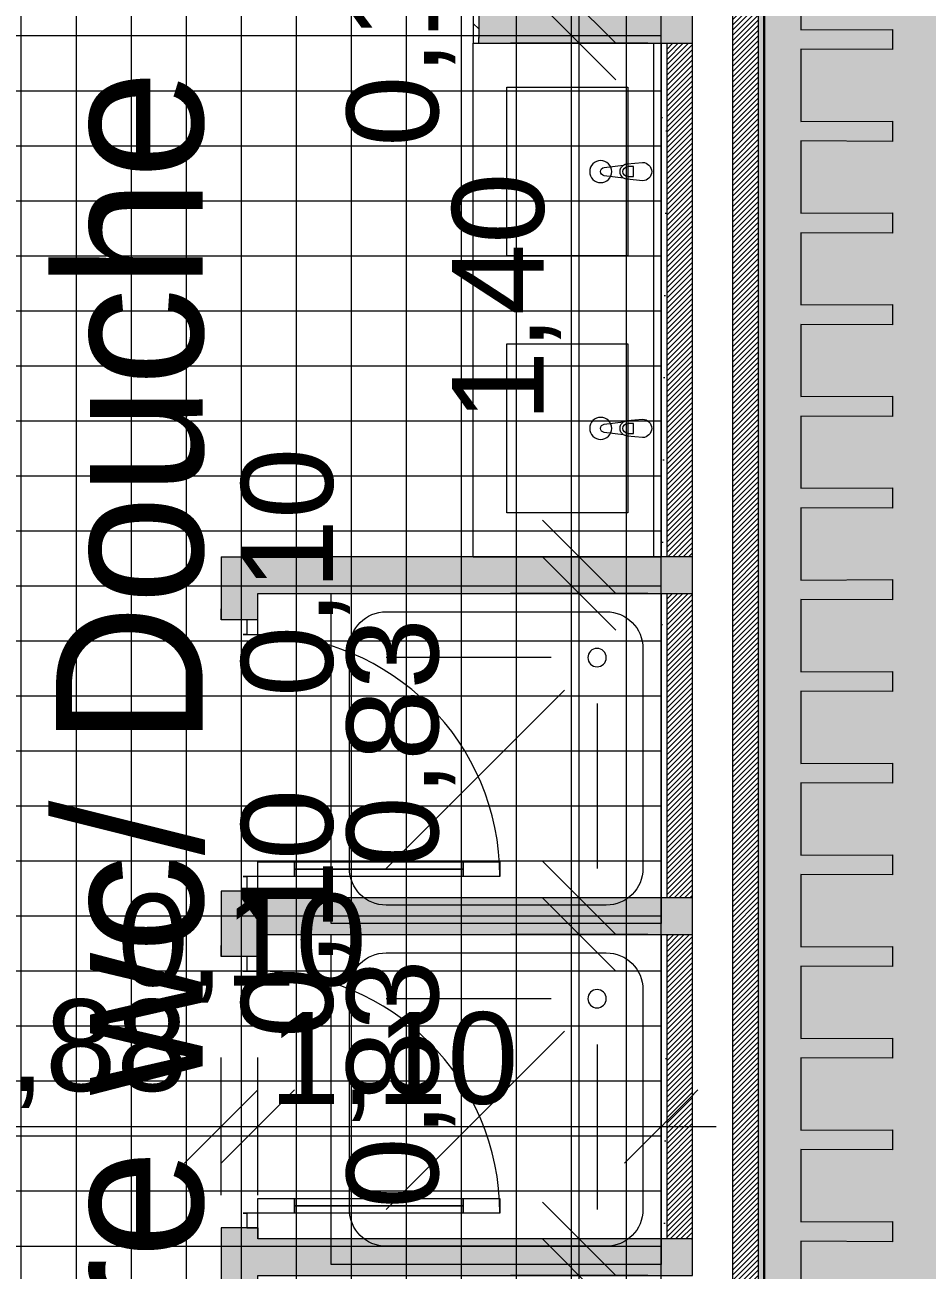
# Model space of a CAD drawing. Header units: millimetres. Extents: x -284281 to 1648660, y -821378 to -151356.
# Drawn here: x 412060 to 414519, y -258216 to -254821 of the extents above; entities that cross this region are included whole.
import ezdxf

# ---------------------------------------------------------------- set-up
doc = ezdxf.new("R2010")
doc.units = ezdxf.units.MM
doc.header["$MEASUREMENT"] = 0
doc.set_wipeout_variables(frame=1)
doc.linetypes.add('Wipeout_Contour', pattern=[1000, 0, -1000])
for name, color, linetype in [('Cotations - 1_100', 7, 'Continuous'), ('Hachure', 7, 'Continuous'), ('Intérieur - Mobilier', 7, 'Continuous'), ('Nouveau_0', 7, 'Continuous'), ('Portes ARCHICAD', 7, 'Continuous'), ('Sols_ Dalles', 7, 'Continuous'), ('Structure - Murs extérieurs', 7, 'Continuous')]:
    doc.layers.add(name, color=color, linetype=linetype)
doc.styles.add('STYLE_GENERE_1', font='AGENCYR.TTF')
doc.styles.add('STYLE_GENERE_2', font='arial.ttf')
doc.dimstyles.new('STYLE_GENERE__1', dxfattribs={"dimtxt": 250, "dimasz": 190, "dimexe": 0.18, "dimexo": 0.0625, "dimgap": 0, "dimtad": 1, "dimtih": 1, "dimtoh": 1, "dimlfac": 0.001, "dimzin": 0, "dimdsep": 46, "dimtxsty": 'STYLE_GENERE_2', "dimblk": 'ARROWHEAD_6', "dimblk1": 'ARROWHEAD_6', "dimblk2": 'ARROWHEAD_6', "dimcen": 0.09, "dimse1": 1, "dimse2": 1, "dimclrd": 7, "dimclre": 7, "dimclrt": 7, "dimazin": 0, "dimtfac": 1, "dimtdec": 4, "dimtmove": 0, "dimatfit": 3, "dimfxl": 1, "dimtolj": 1, "dimtzin": 0, "dimarcsym": 0})
doc.dimstyles.new('STYLE_GENERE__2', dxfattribs={"dimtxt": 250, "dimasz": 190, "dimexe": 0.18, "dimexo": 0.0625, "dimgap": 0, "dimtad": 1, "dimlfac": 0.001, "dimzin": 0, "dimdsep": 46, "dimtxsty": 'STYLE_GENERE_2', "dimblk": 'ARROWHEAD_6', "dimblk1": 'ARROWHEAD_6', "dimblk2": 'ARROWHEAD_6', "dimcen": 0.09, "dimse1": 1, "dimse2": 1, "dimclrd": 7, "dimclre": 7, "dimclrt": 7, "dimazin": 0, "dimtfac": 1, "dimtdec": 4, "dimtmove": 0, "dimatfit": 3, "dimfxl": 1, "dimtolj": 1, "dimtzin": 0, "dimarcsym": 0})
doc.dimstyles.new('STYLE_GENERE__6', dxfattribs={"dimtxt": 250, "dimasz": 190, "dimexe": 0.18, "dimexo": 0.0625, "dimgap": 0, "dimtad": 1, "dimtih": 1, "dimtoh": 1, "dimlfac": 0.001, "dimzin": 0, "dimdsep": 46, "dimtxsty": 'STYLE_GENERE_2', "dimblk": 'ARROWHEAD_6', "dimblk1": 'ARROWHEAD_6', "dimblk2": 'ARROWHEAD_6', "dimcen": 0.09, "dimse1": 1, "dimse2": 1, "dimclrd": 7, "dimclre": 7, "dimclrt": 7, "dimazin": 0, "dimtfac": 1, "dimtdec": 4, "dimtmove": 2, "dimatfit": 3, "dimfxl": 1, "dimtolj": 1, "dimtzin": 0, "dimarcsym": 0})
pattern_1 = [(45, (0, 175), (-55.684659, 55.684659), [0, -52.5, 0, -78.75]), (110, (175, 175), (74.000794, 26.934086), [0, -38.5, 0, -66.5])]
pattern_2 = [(45, (0, 0), (-7.07106781, 7.07106781), [])]

# ---------------------------------------------------------------- blocks, each defined once
blk = doc.blocks.new('Douche rectangulaire 25')
at = {"layer": 'Intérieur - Mobilier', "color": 7, "linetype": 'Continuous', "lineweight": 5}
for p, q in [((750, 850), (150, 850)), ((50, 750), (50, 150)), ((175, 300), (175, 750)), ((263.4, 263.4), (750, 750)), ((850, 150), (850, 750)), ((300, 175), (750, 175)), ((150, 50), (750, 50))]:
    blk.add_line(p, q, dxfattribs=at)
at = {"layer": 'Intérieur - Mobilier', "color": 7, "linetype": 'Continuous', "lineweight": 5, "flags": 128}
blk.add_lwpolyline([(900, 0), (900, 900), (0, 900), (0, 0)], close=True, dxfattribs=at)
at = {"layer": 'Intérieur - Mobilier', "color": 7, "linetype": 'Continuous', "lineweight": 5}
blk.add_circle((175, 175), 25, dxfattribs=at)
for centre, start, end in [((150, 750), 90, 180), ((750, 750), 0, 90), ((150, 150), 180, 270), ((750, 150), 270, 0)]:
    blk.add_arc(centre, 100, start, end, dxfattribs=at)
blk = doc.blocks.new('Dalle_30_2', base_point=(380203, -171995.6))
at = {"layer": 'Sols_ Dalles', "linetype": 'Continuous', "lineweight": 0, "true_color": 0x2e271c}
blk.add_hatch(color=250, dxfattribs=at).paths.add_polyline_path([(380203, -171995.6), (380203, -230015.6), (380203, -260810.6), (415474.6, -260810.6), (415474.6, -260795.6), (415474.6, -258650), (415474.6, -258010.6), (415474.6, -222495.6), (405655.1, -222495.6), (405655.1, -218295.6), (415454.1, -218295.6), (415454.1, -204495.6), (412055.1, -204495.6), (412055.1, -201780.6), (412055.1, -189810.6), (436505.1, -189810.6), (436505.1, -253395.6), (436505.1, -253415.6), (437905.1, -253415.6), (437905.1, -253395.6), (437905.1, -188410.6), (410655.1, -188410.6), (410655.1, -200380.6), (410655.1, -205895.6), (414054.1, -205895.6), (414054.1, -216895.6), (404255.1, -216895.6), (404255.1, -223895.6), (414054.1, -223895.6), (414054.1, -258650), (414054.1, -259410.6), (382689.7, -259410.6), (381560.2, -259410.6), (381560.2, -231415.6), (381560.2, -173395.6), (462925.6, -173395.6), (462925.6, -253415.6), (464325.6, -253415.6), (464325.6, -171995.6)])
at = {"layer": 'Sols_ Dalles', "color": 250, "linetype": 'Continuous', "lineweight": 5, "true_color": 0x1f1f1f, "flags": 128}
blk.add_lwpolyline([(414054.1, -223895.6), (414054.1, -258650), (414054.1, -259410.6), (382689.7, -259410.6), (381560.2, -259410.6), (381560.2, -231415.6)], dxfattribs=at)
blk = doc.blocks.new('Mur_186_2', base_point=(414074.6, -231415.6))
at = {"color": 254, "linetype": 'Wipeout_Contour', "lineweight": 0, "ltscale": 1947690.585042948}
blk.add_wipeout([(414059.6, -252989.9), (414059.6, -259395.6), (414074.6, -259395.6), (414074.6, -252989.9)], dxfattribs=at)
at = {"color": 254, "linetype": 'Wipeout_Contour', "lineweight": 0, "ltscale": 1945451.382803072}
blk.add_wipeout([(413794.6, -254870.6), (413794.6, -256270.6), (413809.6, -256270.6), (413809.6, -254870.6)], dxfattribs=at)
at = {"color": 254, "linetype": 'Wipeout_Contour', "lineweight": 0, "ltscale": 1948008.623828347}
blk.add_wipeout([(413794.6, -256370.6), (413794.6, -257200.6), (413809.6, -257200.6), (413809.6, -256370.6)], dxfattribs=at)
at = {"color": 254, "linetype": 'Wipeout_Contour', "lineweight": 0, "ltscale": 1949972.659170313}
blk.add_wipeout([(413794.6, -257300.6), (413794.6, -258130.6), (413809.6, -258130.6), (413809.6, -257300.6)], dxfattribs=at)
at = {"linetype": 'Continuous', "lineweight": 5, "true_color": 0x5f5f5f}
h = blk.add_hatch(dxfattribs=at)
h.set_pattern_fill('ENDUIT_0002', color=251, style=0, pattern_type=2)
h.set_pattern_definition(pattern_1)
h.paths.add_polyline_path([(414059.6, -252989.9), (414059.6, -259395.6), (414074.6, -259395.6), (414074.6, -252989.9)])
h = blk.add_hatch(dxfattribs=at)
h.set_pattern_fill('ENDUIT_0002', color=251, style=0, pattern_type=2)
h.set_pattern_definition(pattern_1)
h.paths.add_polyline_path([(413794.6, -254870.6), (413794.6, -256270.6), (413809.6, -256270.6), (413809.6, -254870.6)])
h = blk.add_hatch(dxfattribs=at)
h.set_pattern_fill('ENDUIT_0002', color=251, style=0, pattern_type=2)
h.set_pattern_definition(pattern_1)
h.paths.add_polyline_path([(413794.6, -256370.6), (413794.6, -257200.6), (413809.6, -257200.6), (413809.6, -256370.6)])
h = blk.add_hatch(dxfattribs=at)
h.set_pattern_fill('ENDUIT_0002', color=251, style=0, pattern_type=2)
h.set_pattern_definition(pattern_1)
h.paths.add_polyline_path([(413794.6, -257300.6), (413794.6, -258130.6), (413809.6, -258130.6), (413809.6, -257300.6)])
at = {"color": 254, "linetype": 'Wipeout_Contour', "lineweight": 0, "ltscale": 1947508.211075826}
blk.add_wipeout([(414059.6, -252989.9), (413989.6, -253059.9), (413989.6, -259325.6), (414059.6, -259325.6)], dxfattribs=at)
at = {"linetype": 'Continuous', "lineweight": 5, "true_color": 0x5f5f5f}
h = blk.add_hatch(dxfattribs=at)
h.set_pattern_fill('BRIQUES_TERRE_CUITE__INT_94', color=251, style=0, pattern_type=2)
h.set_pattern_definition(pattern_2)
h.paths.add_polyline_path([(414059.6, -252989.9), (413989.6, -253059.9), (413989.6, -259325.6), (414059.6, -259325.6)])
at = {"color": 7, "linetype": 'Continuous', "lineweight": 5}
blk.add_line((414059.6, -259325.6), (414059.6, -252989.9), dxfattribs=at)
at = {"color": 7, "linetype": 'Continuous', "lineweight": 5, "flags": 128}
blk.add_lwpolyline([(414074.6, -259410.6), (414074.6, -252989.9)], dxfattribs=at)
at = {"color": 254, "linetype": 'Wipeout_Contour', "lineweight": 0, "ltscale": 1947121.804957805}
blk.add_wipeout([(413879.6, -253059.9), (413879.6, -259215.6), (413989.6, -259215.6), (413989.6, -253059.9)], dxfattribs=at)
at = {"color": 7, "linetype": 'Continuous', "lineweight": 5}
blk.add_line((413989.6, -259215.6), (413989.6, -253059.9), dxfattribs=at)
at = {"color": 254, "linetype": 'Wipeout_Contour', "lineweight": 0, "ltscale": 1945596.023904865}
blk.add_wipeout([(413809.6, -254870.6), (413809.6, -256270.6), (413879.6, -256270.6), (413879.6, -254870.6)], dxfattribs=at)
at = {"color": 254, "linetype": 'Wipeout_Contour', "lineweight": 0, "ltscale": 1948153.075022968}
blk.add_wipeout([(413809.6, -256370.6), (413809.6, -257200.6), (413879.6, -257200.6), (413879.6, -256370.6)], dxfattribs=at)
at = {"color": 254, "linetype": 'Wipeout_Contour', "lineweight": 0, "ltscale": 1950116.96488991}
blk.add_wipeout([(413809.6, -257300.6), (413809.6, -258130.6), (413879.6, -258130.6), (413879.6, -257300.6)], dxfattribs=at)
at = {"linetype": 'Continuous', "lineweight": 5, "true_color": 0x5f5f5f}
h = blk.add_hatch(dxfattribs=at)
h.set_pattern_fill('BRIQUES_TERRE_CUITE__INT_94', color=251, style=0, pattern_type=2)
h.set_pattern_definition(pattern_2)
h.paths.add_polyline_path([(413809.6, -254870.6), (413809.6, -256270.6), (413879.6, -256270.6), (413879.6, -254870.6)])
h = blk.add_hatch(dxfattribs=at)
h.set_pattern_fill('BRIQUES_TERRE_CUITE__INT_94', color=251, style=0, pattern_type=2)
h.set_pattern_definition(pattern_2)
h.paths.add_polyline_path([(413809.6, -256370.6), (413809.6, -257200.6), (413879.6, -257200.6), (413879.6, -256370.6)])
h = blk.add_hatch(dxfattribs=at)
h.set_pattern_fill('BRIQUES_TERRE_CUITE__INT_94', color=251, style=0, pattern_type=2)
h.set_pattern_definition(pattern_2)
h.paths.add_polyline_path([(413809.6, -257300.6), (413809.6, -258130.6), (413879.6, -258130.6), (413879.6, -257300.6)])
at = {"color": 7, "linetype": 'Continuous', "lineweight": 5}
for p, q in [((413879.6, -254870.6), (413879.6, -254770.6)), ((413794.6, -254870.6), (413809.6, -254870.6)), ((413809.6, -254870.6), (413809.6, -256270.6)), ((413809.6, -254870.6), (413879.6, -254870.6)), ((413879.6, -256270.6), (413879.6, -254870.6)), ((413809.6, -256270.6), (413794.6, -256270.6)), ((413879.6, -256270.6), (413809.6, -256270.6)), ((413879.6, -256370.6), (413879.6, -256270.6)), ((413794.6, -256370.6), (413809.6, -256370.6)), ((413809.6, -256370.6), (413809.6, -257200.6)), ((413809.6, -256370.6), (413879.6, -256370.6)), ((413879.6, -257200.6), (413879.6, -256370.6)), ((413809.6, -257200.6), (413794.6, -257200.6)), ((413879.6, -257200.6), (413809.6, -257200.6)), ((413879.6, -257300.6), (413879.6, -257200.6)), ((413794.6, -257300.6), (413809.6, -257300.6)), ((413809.6, -257300.6), (413809.6, -258130.6)), ((413809.6, -257300.6), (413879.6, -257300.6)), ((413879.6, -258130.6), (413879.6, -257300.6)), ((413809.6, -258130.6), (413794.6, -258130.6)), ((413879.6, -258130.6), (413809.6, -258130.6)), ((413879.6, -258230.6), (413879.6, -258130.6))]:
    blk.add_line(p, q, dxfattribs=at)
at = {"color": 7, "linetype": 'Continuous', "lineweight": 5, "flags": 128}
for points in [[(413794.6, -254870.6), (413794.6, -256270.6)], [(413794.6, -256370.6), (413794.6, -257200.6)], [(413794.6, -257300.6), (413794.6, -258130.6)]]:
    blk.add_lwpolyline(points, dxfattribs=at)
blk = doc.blocks.new('Mur_267_2', base_point=(412694.6, -258230.6))
at = {"layer": 'Structure - Murs extérieurs', "linetype": 'Continuous', "lineweight": 5}
for points in [[(412694.6, -258230.6), (413794.6, -258230.6), (413794.6, -258130.6), (412694.6, -258130.6)], [(413794.6, -258130.6), (413794.6, -258230.6), (413809.6, -258230.6), (413809.6, -258130.6)], [(413809.6, -258130.6), (413809.6, -258230.6), (413879.6, -258230.6), (413879.6, -258130.6)]]:
    blk.add_hatch(color=2, dxfattribs=at).paths.add_polyline_path(points)
at = {"layer": 'Structure - Murs extérieurs', "color": 7, "linetype": 'Continuous', "lineweight": 5}
for p, q in [((413809.6, -258130.6), (413794.6, -258130.6)), ((413879.6, -258130.6), (413809.6, -258130.6)), ((413879.6, -258230.6), (413879.6, -258130.6)), ((413794.6, -258230.6), (413809.6, -258230.6)), ((413809.6, -258230.6), (413879.6, -258230.6))]:
    blk.add_line(p, q, dxfattribs=at)
at = {"layer": 'Structure - Murs extérieurs', "color": 7, "linetype": 'Continuous', "lineweight": 5, "flags": 128}
for points in [[(413794.6, -258130.6), (412694.6, -258130.6)], [(412694.6, -258230.6), (413794.6, -258230.6)]]:
    blk.add_lwpolyline(points, dxfattribs=at)
blk = doc.blocks.new('Mur_269_2', base_point=(412694.6, -257300.6))
at = {"layer": 'Structure - Murs extérieurs', "linetype": 'Continuous', "lineweight": 5}
for points in [[(412694.6, -257300.6), (413794.6, -257300.6), (413794.6, -257200.6), (412694.6, -257200.6)], [(413794.6, -257200.6), (413794.6, -257300.6), (413809.6, -257300.6), (413809.6, -257200.6)], [(413809.6, -257200.6), (413809.6, -257300.6), (413879.6, -257300.6), (413879.6, -257200.6)]]:
    blk.add_hatch(color=2, dxfattribs=at).paths.add_polyline_path(points)
at = {"layer": 'Structure - Murs extérieurs', "color": 7, "linetype": 'Continuous', "lineweight": 5}
for p, q in [((413809.6, -257200.6), (413794.6, -257200.6)), ((413879.6, -257200.6), (413809.6, -257200.6)), ((413879.6, -257300.6), (413879.6, -257200.6)), ((413794.6, -257300.6), (413809.6, -257300.6)), ((413809.6, -257300.6), (413879.6, -257300.6))]:
    blk.add_line(p, q, dxfattribs=at)
at = {"layer": 'Structure - Murs extérieurs', "color": 7, "linetype": 'Continuous', "lineweight": 5, "flags": 128}
for points in [[(413794.6, -257200.6), (412694.6, -257200.6)], [(412694.6, -257300.6), (413794.6, -257300.6)]]:
    blk.add_lwpolyline(points, dxfattribs=at)
blk = doc.blocks.new('Porte 25_10')
at = {"layer": 'Portes ARCHICAD', "color": 251, "linetype": 'Continuous', "lineweight": 5, "true_color": 0x5f5f5f}
for p, q in [((290, 560), (290, 660)), ((290, 660), (330, 660)), ((330, 660), (330, 560)), ((330, 560), (290, 560)), ((310, 560), (310, 100)), ((290, 0), (290, 100)), ((290, 100), (330, 100)), ((330, 100), (330, 0)), ((-370, 0), (-400, 0)), ((-370, 0), (-400, 0)), ((-330, 0), (-370, 0)), ((-370, 0), (-370, -30)), ((-370, 0), (-370, -30)), ((-370, 0), (-370, -30)), ((-330, -40), (-330, 0)), ((330, 0), (290, 0)), ((370, 0), (330, 0)), ((330, 0), (330, -40)), ((370, -30), (370, 0)), ((370, 0), (370, -30)), ((370, 0), (370, -30)), ((370, 0), (400, 0)), ((370, 0), (400, 0)), ((-370, -30), (-330, -30)), ((-370, -30), (-370, -100)), ((-370, -30), (-370, -100)), ((-330, -30), (-330, -40)), ((330, -40), (330, -30)), ((330, -30), (370, -30)), ((370, -30), (370, -100)), ((370, -30), (370, -100)), ((-370, -100), (-400, -100)), ((-370, -100), (-400, -100)), ((370, -100), (400, -100)), ((370, -100), (400, -100))]:
    blk.add_line(p, q, dxfattribs=at)
at = {"layer": 'Portes ARCHICAD', "color": 251, "linetype": 'Continuous', "lineweight": 5, "true_color": 0x5f5f5f, "flags": 128}
for points in [[(310, 560), (310, 100), (290, 100), (290, 560)], [(330, 560), (330, 100), (310, 100), (310, 560)]]:
    blk.add_lwpolyline(points, close=True, dxfattribs=at)
at = {"layer": 'Portes ARCHICAD', "color": 251, "linetype": 'Continuous', "lineweight": 5, "true_color": 0x5f5f5f}
blk.add_arc((330, 0), 660, 90, 180, dxfattribs=at)
blk = doc.blocks.new('Mur_270_2', base_point=(412694.6, -256370.6))
at = {"layer": 'Structure - Murs extérieurs', "linetype": 'Continuous', "lineweight": 5}
for points in [[(412594.6, -256270.6), (412694.6, -256370.6), (412694.6, -256270.6)], [(412594.6, -256370.6), (412694.6, -256370.6), (412594.6, -256270.6)], [(412594.6, -256370.6), (412594.6, -256442.3), (412694.6, -256442.3), (412694.6, -256370.6)], [(412594.6, -257360.6), (412694.6, -257360.6), (412694.6, -257182.3), (412594.6, -257182.3)], [(412694.6, -258100.6), (412594.6, -258100.6), (412594.6, -258330.7), (412694.6, -258330.7)], [(412594.6, -259130.6), (412694.6, -259130.6), (412694.6, -259070.7), (412594.6, -259070.7)], [(412694.6, -259130.6), (412664.6, -259130.6), (412664.6, -259145.6), (412694.6, -259145.6)], [(412694.6, -259145.6), (412664.6, -259145.6), (412664.6, -259215.6), (412694.6, -259215.6)]]:
    blk.add_hatch(color=2, dxfattribs=at).paths.add_polyline_path(points)
at = {"layer": 'Structure - Murs extérieurs', "color": 7, "linetype": 'Continuous', "lineweight": 5}
for p, q in [((412594.6, -256442.3), (412594.6, -256412.3)), ((412694.6, -256442.3), (412694.6, -256412.3)), ((412664.6, -256442.3), (412594.6, -256442.3)), ((412694.6, -256442.3), (412664.6, -256442.3)), ((412594.6, -257182.3), (412594.6, -257212.3)), ((412664.6, -257182.3), (412594.6, -257182.3)), ((412694.6, -257182.3), (412664.6, -257182.3)), ((412694.6, -257182.3), (412694.6, -257212.3)), ((412594.6, -257360.6), (412594.6, -257330.6)), ((412694.6, -257360.6), (412694.6, -257330.6)), ((412664.6, -257360.6), (412594.6, -257360.6)), ((412694.6, -257360.6), (412664.6, -257360.6)), ((412594.6, -258100.6), (412594.6, -258130.6)), ((412664.6, -258100.6), (412594.6, -258100.6)), ((412694.6, -258100.6), (412664.6, -258100.6)), ((412694.6, -258100.6), (412694.6, -258130.6)), ((412594.6, -258330.7), (412594.6, -258300.7)), ((412694.6, -258330.7), (412694.6, -258300.7)), ((412664.6, -258330.7), (412594.6, -258330.7)), ((412694.6, -258330.7), (412664.6, -258330.7)), ((412594.6, -259070.7), (412594.6, -259100.7)), ((412664.6, -259070.7), (412594.6, -259070.7)), ((412694.6, -259070.7), (412664.6, -259070.7)), ((412694.6, -259070.7), (412694.6, -259100.7)), ((412694.6, -259145.6), (412694.6, -259130.6)), ((412694.6, -259215.6), (412694.6, -259145.6))]:
    blk.add_line(p, q, dxfattribs=at)
at = {"layer": 'Structure - Murs extérieurs', "color": 7, "linetype": 'Continuous', "lineweight": 5, "flags": 128}
for points in [[(412594.6, -256270.6), (412694.6, -256270.6)], [(412594.6, -256270.6), (412594.6, -256442.3)], [(412694.6, -256442.3), (412694.6, -256370.6)], [(412594.6, -257182.3), (412594.6, -257360.6)], [(412694.6, -257200.6), (412694.6, -257182.3)], [(412694.6, -257360.6), (412694.6, -257300.6)], [(412594.6, -258100.6), (412594.6, -258330.7)], [(412694.6, -258130.6), (412694.6, -258100.6)], [(412694.6, -258330.7), (412694.6, -258230.6)], [(412594.6, -259070.7), (412594.6, -259130.6)], [(412694.6, -259130.6), (412694.6, -259070.7)]]:
    blk.add_lwpolyline(points, dxfattribs=at)
at = {"layer": 'Portes ARCHICAD', "color": 251, "linetype": 'Continuous', "lineweight": 5, "true_color": 0x5f5f5f, "zscale": 1000, "rotation": 270}
for p in [(412694.6, -256812.3), (412694.6, -257730.6), (412694.6, -258700.7)]:
    blk.add_blockref('Porte 25_10', p, dxfattribs=at)
blk = doc.blocks.new('Mur_273_2', base_point=(412694.6, -256370.6))
at = {"layer": 'Structure - Murs extérieurs', "linetype": 'Continuous', "lineweight": 5}
for points in [[(412694.6, -256370.6), (413794.6, -256370.6), (413794.6, -256270.6), (412694.6, -256270.6)], [(413794.6, -256270.6), (413794.6, -256370.6), (413809.6, -256370.6), (413809.6, -256270.6)], [(413809.6, -256270.6), (413809.6, -256370.6), (413879.6, -256370.6), (413879.6, -256270.6)]]:
    blk.add_hatch(color=2, dxfattribs=at).paths.add_polyline_path(points)
at = {"layer": 'Structure - Murs extérieurs', "color": 7, "linetype": 'Continuous', "lineweight": 5}
for p, q in [((413809.6, -256270.6), (413794.6, -256270.6)), ((413879.6, -256270.6), (413809.6, -256270.6)), ((413879.6, -256370.6), (413879.6, -256270.6)), ((413794.6, -256370.6), (413809.6, -256370.6)), ((413809.6, -256370.6), (413879.6, -256370.6))]:
    blk.add_line(p, q, dxfattribs=at)
at = {"layer": 'Structure - Murs extérieurs', "color": 7, "linetype": 'Continuous', "lineweight": 5, "flags": 128}
for points in [[(413794.6, -256270.6), (412694.6, -256270.6)], [(412694.6, -256370.6), (413794.6, -256370.6)]]:
    blk.add_lwpolyline(points, dxfattribs=at)
blk = doc.blocks.new('Tête de mur enveloppée 25')
at = {"layer": 'Structure - Murs extérieurs', "linetype": 'Continuous', "lineweight": 5}
h = blk.add_hatch(dxfattribs=at)
h.set_pattern_fill('BOIS_MASSIF_0002', color=2, style=0, pattern_type=2)
h.set_pattern_definition([(45, (0, 0), (-26.517, 26.517), [])])
h.paths.add_polyline_path([(0, -15), (100, -15), (100, 0), (0, 0)])
at = {"layer": 'Structure - Murs extérieurs', "color": 7, "linetype": 'Continuous', "lineweight": 5}
for p, q in [((100, 0), (0, 0)), ((0, 0), (0, -15)), ((100, 0), (100, -15)), ((0, -15), (15, -15)), ((85, -15), (15, -15)), ((85, -15), (100, -15))]:
    blk.add_line(p, q, dxfattribs=at)
for p in [(0, -15), (15, -15), (85, -15), (100, -15)]:
    blk.add_point(p, dxfattribs=at)
blk = doc.blocks.new('Mur_274_2', base_point=(413282.1, -254870.6))
at = {"layer": 'Structure - Murs extérieurs', "linetype": 'Continuous', "lineweight": 5}
for points in [[(413794.6, -254770.6), (413297.1, -254770.6), (413297.1, -254870.6), (413794.6, -254870.6)], [(413794.6, -254770.6), (413794.6, -254870.6), (413809.6, -254870.6), (413809.6, -254770.6)], [(413809.6, -254770.6), (413809.6, -254870.6), (413879.6, -254870.6), (413879.6, -254770.6)]]:
    blk.add_hatch(color=2, dxfattribs=at).paths.add_polyline_path(points)
at = {"layer": 'Structure - Murs extérieurs', "color": 7, "linetype": 'Continuous', "lineweight": 5}
for p, q in [((413809.6, -254770.6), (413794.6, -254770.6)), ((413879.6, -254770.6), (413809.6, -254770.6)), ((413879.6, -254870.6), (413879.6, -254770.6)), ((413794.6, -254870.6), (413809.6, -254870.6)), ((413809.6, -254870.6), (413879.6, -254870.6))]:
    blk.add_line(p, q, dxfattribs=at)
at = {"layer": 'Structure - Murs extérieurs', "color": 7, "linetype": 'Continuous', "lineweight": 5, "flags": 128}
for points in [[(413794.6, -254770.6), (413297.1, -254770.6)], [(413297.1, -254870.6), (413794.6, -254870.6)]]:
    blk.add_lwpolyline(points, dxfattribs=at)
at = {"layer": 'Structure - Murs extérieurs', "color": 7, "linetype": 'Continuous', "lineweight": 5, "zscale": 1000, "rotation": 90}
blk.add_blockref('Tête de mur enveloppée 25', (413282.1, -254870.6), dxfattribs=at)
blk = doc.blocks.new('Tôle profilée 25_17')
at = {"color": 7, "linetype": 'Continuous', "lineweight": 5}
for p, q in [((0, 4873.5), (0, 4676.5)), ((-250, 4677.5), (-250, 4650)), ((0, 4676.5), (-250, 4677.5)), ((-250, 4650), (-250, 4622.5)), ((-250, 4622.5), (0, 4623.5)), ((0, 4623.5), (0, 4426.5)), ((-250, 4427.5), (-250, 4400)), ((0, 4426.5), (-250, 4427.5)), ((-250, 4400), (-250, 4372.5)), ((-250, 4372.5), (0, 4373.5)), ((0, 4373.5), (0, 4176.5)), ((-250, 4177.5), (-250, 4150)), ((0, 4176.5), (-250, 4177.5)), ((-250, 4150), (-250, 4122.5)), ((-250, 4122.5), (0, 4123.5)), ((0, 4123.5), (0, 3926.5)), ((-250, 3927.5), (-250, 3900)), ((0, 3926.5), (-250, 3927.5)), ((-250, 3900), (-250, 3872.5)), ((-250, 3872.5), (0, 3873.5)), ((0, 3873.5), (0, 3676.5)), ((-250, 3677.5), (-250, 3650)), ((0, 3676.5), (-250, 3677.5)), ((-250, 3650), (-250, 3622.5)), ((-250, 3622.5), (0, 3623.5)), ((0, 3623.5), (0, 3426.5)), ((-250, 3427.5), (-250, 3400)), ((0, 3426.5), (-250, 3427.5)), ((-250, 3400), (-250, 3372.5)), ((-250, 3372.5), (0, 3373.5)), ((0, 3373.5), (0, 3176.5)), ((-250, 3177.5), (-250, 3150)), ((0, 3176.5), (-250, 3177.5)), ((-250, 3150), (-250, 3122.5)), ((-250, 3122.5), (0, 3123.5)), ((0, 3123.5), (0, 2926.5)), ((-250, 2927.5), (-250, 2900)), ((0, 2926.5), (-250, 2927.5)), ((-250, 2900), (-250, 2872.5)), ((-250, 2872.5), (0, 2873.5)), ((0, 2873.5), (0, 2676.5)), ((-250, 2677.5), (-250, 2650)), ((0, 2676.5), (-250, 2677.5)), ((-250, 2650), (-250, 2622.5)), ((-250, 2622.5), (0, 2623.5)), ((0, 2623.5), (0, 2426.5)), ((-250, 2427.5), (-250, 2400)), ((0, 2426.5), (-250, 2427.5)), ((-250, 2400), (-250, 2372.5)), ((-250, 2372.5), (0, 2373.5)), ((0, 2373.5), (0, 2176.5)), ((-250, 2177.5), (-250, 2150)), ((0, 2176.5), (-250, 2177.5)), ((-250, 2150), (-250, 2122.5)), ((-250, 2122.5), (0, 2123.5)), ((0, 2123.5), (0, 1926.5)), ((-250, 1927.5), (-250, 1900)), ((0, 1926.5), (-250, 1927.5)), ((-250, 1900), (-250, 1872.5)), ((-250, 1872.5), (0, 1873.5)), ((0, 1873.5), (0, 1676.5)), ((-250, 1677.5), (-250, 1650)), ((0, 1676.5), (-250, 1677.5)), ((-250, 1650), (-250, 1622.5)), ((-250, 1622.5), (0, 1623.5)), ((0, 1623.5), (0, 1426.5)), ((-250, 1427.5), (-250, 1400)), ((0, 1426.5), (-250, 1427.5)), ((-250, 1400), (-250, 1372.5)), ((-250, 1372.5), (0, 1373.5)), ((0, 1373.5), (0, 1176.5))]:
    blk.add_line(p, q, dxfattribs=at)
blk = doc.blocks.new('Plan multi vasques 25')
at = {"layer": 'Intérieur - Mobilier', "color": 8, "linetype": 'Continuous', "lineweight": 5}
for p, q in [((-700, 0), (700, 0)), ((-700, -512.5), (-700, 0)), ((700, -512.5), (700, 0)), ((-700, -20), (700, -20)), ((-120, -91.2), (-580, -91.2)), ((-580, -91.2), (-580, -421.2)), ((-363.6, -91), (-363.6, -76.1)), ((-363.6, -76.1), (-336.4, -76.1)), ((-336.4, -76.1), (-336.4, -91)), ((-120, -421.2), (-120, -91.2)), ((580, -91.2), (120, -91.2)), ((120, -91.2), (120, -421.2)), ((336.4, -91), (336.4, -76.1)), ((336.4, -76.1), (363.6, -76.1)), ((363.6, -76.1), (363.6, -91)), ((580, -421.2), (580, -91.2)), ((-580, -421.2), (-120, -421.2)), ((120, -421.2), (580, -421.2)), ((-700, -512.5), (700, -512.5))]:
    blk.add_line(p, q, dxfattribs=at)
at = {"layer": 'Intérieur - Mobilier', "color": 8, "linetype": 'Continuous', "lineweight": 5, "flags": 128}
for points in [[(-375, -51.2), (-371, -93.2, 0.12102), (-367.7, -102.7), (-361.1, -155.6, 0.882566), (-338.9, -155.6), (-332.3, -102.7, 0.12102), (-329, -93.2), (-325, -51.2, 1)], [(325, -51.2), (329, -93.2, 0.12102), (332.3, -102.7), (338.9, -155.6, 0.882566), (361.1, -155.6), (367.7, -102.7, 0.12102), (371, -93.2), (375, -51.2, 1)]]:
    blk.add_lwpolyline(points, format="xyb", close=True, dxfattribs=at)
at = {"layer": 'Intérieur - Mobilier', "color": 8, "linetype": 'Continuous', "lineweight": 5}
for centre in [(-350, -165.1), (350, -165.1)]:
    blk.add_circle(centre, 30, dxfattribs=at)
for centre, radius, start, end in [((-350, -91), 13.6, 180, 0), ((350, -91), 13.6, 180, 0), ((-350, -91.3), 21.1, 212.771, 327.229), ((350, -91.3), 21.1, 212.771, 327.229)]:
    blk.add_arc(centre, radius, start, end, dxfattribs=at)
blk = doc.blocks.new('*D1100')
at = {"layer": 'Cotations - 1_100', "color": 7, "linetype": 'Continuous', "lineweight": 5, "transparency": 16777216}
for p, q in [((411718.1, -258011.3), (411718.1, -257636.3)), ((412594.6, -258011.3), (412594.6, -257636.3)), ((411818.1, -257723.8), (411618.1, -257923.8)), ((412494.6, -257923.8), (412694.6, -257723.8)), ((411718.1, -257823.8), (412594.6, -257823.8))]:
    blk.add_line(p, q, dxfattribs=at)
at = {"layer": 'Cotations - 1_100', "color": 7, "lineweight": 5, "transparency": 16777216, "char_height": 250, "attachment_point": 7, "style": 'STYLE_GENERE_2'}
for s, insert in [('\\A1;{\\pql;\\fArial|b0|i0|c0|p38;0,10}', (412312, -257486.3)), ('\\A1;{\\pql;\\fArial|b0|i0|c0|p38;0,88}', (411823.8, -257773.8))]:
    blk.add_mtext(s, dxfattribs=dict(at, insert=insert))
blk = doc.blocks.new('ARROWHEAD_6')
at = {"color": 0, "linetype": 'Continuous', "lineweight": 0}
for p, q in [((-0.5, -0.5), (0.5, 0.5)), ((0, 0), (-1, 0))]:
    blk.add_line(p, q, dxfattribs=at)
blk = doc.blocks.new('*D1101')
at = {"layer": 'Cotations - 1_100', "color": 7, "linetype": 'Continuous', "lineweight": 5, "transparency": 16777216}
for p, q in [((412594.6, -258011.3), (412594.6, -257636.3)), ((412694.6, -258011.3), (412694.6, -257636.3)), ((412494.6, -257923.8), (412694.6, -257723.8)), ((412794.6, -257723.8), (412594.6, -257923.8)), ((412594.6, -257823.8), (412694.6, -257823.8))]:
    blk.add_line(p, q, dxfattribs=at)
blk = doc.blocks.new('*D1102')
at = {"layer": 'Cotations - 1_100', "color": 7, "linetype": 'Continuous', "lineweight": 5, "transparency": 16777216}
for p, q in [((412694.6, -258011.3), (412694.6, -257636.3)), ((413794.6, -258011.3), (413794.6, -257636.3)), ((412794.6, -257723.8), (412594.6, -257923.8)), ((413694.6, -257923.8), (413894.6, -257723.8)), ((412694.6, -257823.8), (413794.6, -257823.8)), ((413794.6, -257823.8), (413944.6, -257823.8))]:
    blk.add_line(p, q, dxfattribs=at)
at = {"layer": 'Cotations - 1_100', "color": 7, "lineweight": 5, "transparency": 16777216, "insert": (412725.7, -257808.8), "char_height": 250, "attachment_point": 7, "style": 'STYLE_GENERE_2'}
blk.add_mtext('\\A1;{\\pql;\\fArial|b0|i0|c0|p38;1,10}', dxfattribs=at)
blk = doc.blocks.new('*D1107')
at = {"layer": 'Cotations - 1_100', "color": 7, "linetype": 'Continuous', "lineweight": 5, "transparency": 16777216}
for p, q in [((413670.8, -258330.6), (413470.8, -258130.6)), ((413758.3, -258230.6), (413383.3, -258230.6)), ((413570.8, -259130.6), (413570.8, -258230.6)), ((413470.8, -259030.6), (413670.8, -259230.6)), ((413758.3, -259130.6), (413383.3, -259130.6)), ((413570.8, -259280.6), (413570.8, -259130.6))]:
    blk.add_line(p, q, dxfattribs=at)
at = {"layer": 'Cotations - 1_100', "color": 7, "lineweight": 5, "transparency": 16777216, "char_height": 250, "attachment_point": 7, "rotation": 90, "style": 'STYLE_GENERE_2'}
for s, insert in [('\\A1;{\\pql;\\fArial|b0|i0|c0|p38;0,10}', (413520.8, -258995.7)), ('\\A1;{\\pql;\\fArial|b0|i0|c0|p38;0,90}', (413520.8, -259895.7))]:
    blk.add_mtext(s, dxfattribs=dict(at, insert=insert))
blk = doc.blocks.new('*D1108')
at = {"layer": 'Cotations - 1_100', "color": 7, "linetype": 'Continuous', "lineweight": 5, "transparency": 16777216}
for p, q in [((413470.8, -258030.6), (413670.8, -258230.6)), ((413758.3, -258130.6), (413383.3, -258130.6)), ((413670.8, -258330.6), (413470.8, -258130.6)), ((413570.8, -258230.6), (413570.8, -258130.6)), ((413758.3, -258230.6), (413383.3, -258230.6))]:
    blk.add_line(p, q, dxfattribs=at)
blk = doc.blocks.new('*D1109')
at = {"layer": 'Cotations - 1_100', "color": 7, "linetype": 'Continuous', "lineweight": 5, "transparency": 16777216}
for p, q in [((413670.8, -257400.6), (413470.8, -257200.6)), ((413758.3, -257300.6), (413383.3, -257300.6)), ((413570.8, -258130.6), (413570.8, -257300.6)), ((413470.8, -258030.6), (413670.8, -258230.6)), ((413758.3, -258130.6), (413383.3, -258130.6))]:
    blk.add_line(p, q, dxfattribs=at)
at = {"layer": 'Cotations - 1_100', "color": 7, "lineweight": 5, "transparency": 16777216, "char_height": 250, "attachment_point": 7, "rotation": 90, "style": 'STYLE_GENERE_2'}
for s, insert in [('\\A1;{\\pql;\\fArial|b0|i0|c0|p38;0,10}', (412945.8, -257583.1)), ('\\A1;{\\pql;\\fArial|b0|i0|c0|p38;0,83}', (413233.3, -258048.1))]:
    blk.add_mtext(s, dxfattribs=dict(at, insert=insert))
blk = doc.blocks.new('*D1110')
at = {"layer": 'Cotations - 1_100', "color": 7, "linetype": 'Continuous', "lineweight": 5, "transparency": 16777216}
for p, q in [((413470.8, -257100.6), (413670.8, -257300.6)), ((413758.3, -257200.6), (413383.3, -257200.6)), ((413670.8, -257400.6), (413470.8, -257200.6)), ((413570.8, -257300.6), (413570.8, -257200.6)), ((413758.3, -257300.6), (413383.3, -257300.6))]:
    blk.add_line(p, q, dxfattribs=at)
blk = doc.blocks.new('*D1111')
at = {"layer": 'Cotations - 1_100', "color": 7, "linetype": 'Continuous', "lineweight": 5, "transparency": 16777216}
for p, q in [((413670.8, -256470.6), (413470.8, -256270.6)), ((413758.3, -256370.6), (413383.3, -256370.6)), ((413570.8, -257200.6), (413570.8, -256370.6)), ((413470.8, -257100.6), (413670.8, -257300.6)), ((413758.3, -257200.6), (413383.3, -257200.6))]:
    blk.add_line(p, q, dxfattribs=at)
at = {"layer": 'Cotations - 1_100', "color": 7, "lineweight": 5, "transparency": 16777216, "char_height": 250, "attachment_point": 7, "rotation": 90, "style": 'STYLE_GENERE_2'}
for s, insert in [('\\A1;{\\pql;\\fArial|b0|i0|c0|p38;0,10}', (412945.8, -256653.1)), ('\\A1;{\\pql;\\fArial|b0|i0|c0|p38;0,83}', (413233.3, -257118.1))]:
    blk.add_mtext(s, dxfattribs=dict(at, insert=insert))
blk = doc.blocks.new('*D1112')
at = {"layer": 'Cotations - 1_100', "color": 7, "linetype": 'Continuous', "lineweight": 5, "transparency": 16777216}
for p, q in [((413470.8, -256170.6), (413670.8, -256370.6)), ((413758.3, -256270.6), (413383.3, -256270.6)), ((413670.8, -256470.6), (413470.8, -256270.6)), ((413570.8, -256370.6), (413570.8, -256270.6)), ((413758.3, -256370.6), (413383.3, -256370.6))]:
    blk.add_line(p, q, dxfattribs=at)
blk = doc.blocks.new('*D1113')
at = {"layer": 'Cotations - 1_100', "color": 7, "linetype": 'Continuous', "lineweight": 5, "transparency": 16777216}
for p, q in [((413670.8, -254970.6), (413470.8, -254770.6)), ((413758.3, -254870.6), (413383.3, -254870.6)), ((413570.8, -256270.6), (413570.8, -254870.6)), ((413470.8, -256170.6), (413670.8, -256370.6)), ((413758.3, -256270.6), (413383.3, -256270.6))]:
    blk.add_line(p, q, dxfattribs=at)
at = {"layer": 'Cotations - 1_100', "color": 7, "lineweight": 5, "transparency": 16777216, "char_height": 250, "attachment_point": 7, "rotation": 90, "style": 'STYLE_GENERE_2'}
for s, insert in [('\\A1;{\\pql;\\fArial|b0|i0|c0|p38;0,10}', (413233.3, -255153.1)), ('\\A1;{\\pql;\\fArial|b0|i0|c0|p38;1,40}', (413520.8, -255903.1))]:
    blk.add_mtext(s, dxfattribs=dict(at, insert=insert))
blk = doc.blocks.new('*D1114')
at = {"layer": 'Cotations - 1_100', "color": 7, "linetype": 'Continuous', "lineweight": 5, "transparency": 16777216}
for p, q in [((413470.8, -254670.6), (413670.8, -254870.6)), ((413758.3, -254770.6), (413383.3, -254770.6)), ((413670.8, -254970.6), (413470.8, -254770.6)), ((413570.8, -254870.6), (413570.8, -254770.6)), ((413758.3, -254870.6), (413383.3, -254870.6))]:
    blk.add_line(p, q, dxfattribs=at)
blk = doc.blocks.new('*D1115')
at = {"layer": 'Cotations - 1_100', "color": 7, "linetype": 'Continuous', "lineweight": 5, "transparency": 16777216}
for p, q in [((413670.8, -253189.9), (413470.8, -252989.9)), ((413758.3, -253089.9), (413383.3, -253089.9)), ((413570.8, -254770.6), (413570.8, -253089.9)), ((413470.8, -254670.6), (413670.8, -254870.6)), ((413758.3, -254770.6), (413383.3, -254770.6))]:
    blk.add_line(p, q, dxfattribs=at)
at = {"layer": 'Cotations - 1_100', "color": 7, "lineweight": 5, "transparency": 16777216, "char_height": 250, "attachment_point": 7, "rotation": 90, "style": 'STYLE_GENERE_2'}
for s, insert in [('\\A1;{\\pql;\\fArial|b0|i0|c0|p38;0,10}', (413233.3, -253372.5)), ('\\A1;{\\pql;\\fArial|b0|i0|c0|p38;1,68}', (413520.8, -254262.8))]:
    blk.add_mtext(s, dxfattribs=dict(at, insert=insert))

msp = doc.modelspace()

# ---------------------------------------------------------------- hatches: boundary and pattern name
at = {"linetype": 'Continuous', "lineweight": 5}
h = msp.add_hatch(dxfattribs=at)
h.set_pattern_fill('CARRELAGE_15X15_0002', color=255, style=0, pattern_type=2)
h.set_pattern_definition([(0, (0, 0), (0, 150), []), (90, (0, 0), (-150, 0), [])])
h.paths.add_polyline_path([(410168.10197, -253089.8793), (410168.10197, -259130.57129), (413794.56106, -259130.57129), (413794.56106, -253089.8793)])

# ---------------------------------------------------------------- linework, layer by layer
at = {"color": 7, "linetype": 'Continuous', "lineweight": 5, "flags": 128}
msp.add_lwpolyline([(410168.10197, -253089.8793), (410168.10197, -259130.57129), (413794.56106, -259130.57129), (413794.56106, -253089.8793)], close=True, dxfattribs=at)

# ---------------------------------------------------------------- block references
at = {"layer": 'Intérieur - Mobilier', "color": 7, "linetype": 'Continuous', "lineweight": 5, "xscale": -1, "zscale": 1000, "rotation": 90}
for p in [(413794.56106, -256370.57129), (413794.56106, -257300.57129)]:
    msp.add_blockref('Douche rectangulaire 25', p, dxfattribs=at)
at = {"layer": 'Sols_ Dalles', "color": 250, "linetype": 'Continuous', "lineweight": 5, "true_color": 0x1f1f1f}
msp.add_blockref('Dalle_30_2', (380202.95244, -171995.57011), dxfattribs=at)

# ---------------------------------------------------------------- texts
at = {"layer": 'Hachure', "color": 250, "linetype": 'Continuous', "lineweight": 5, "true_color": 0x3f3f3f, "insert": (412347.49984, -256370.57129), "char_height": 400, "attachment_point": 5, "rotation": 90, "style": 'STYLE_GENERE_1'}
msp.add_mtext('\\A1;{\\pqc;\\fAgency FB|b0|i0|c0|p34;Vestiaire wc/ Douche  \\fAgency FB|b0|i0|c0|p34;Homme}', dxfattribs=at)

# ---------------------------------------------------------------- dimensions: what is measured, and where the dimension line sits
at = {"layer": 'Cotations - 1_100', "color": 7, "linetype": 'Continuous', "lineweight": 5}
for base, p1, p2, picture, middle in [((412594.56106, -257823.82222), (411718.10197, -258296.5285), (412594.56106, -257700.57129), '*D1100', (412148.46527, -257648.82222)), ((412694.56106, -257823.82222), (412594.56106, -257700.57129), (412694.56106, -257750.57129), '*D1101', (412636.69482, -257361.32222))]:
    dim = msp.add_linear_dim(base=base, p1=p1, p2=p2, dimstyle='STYLE_GENERE__1', dxfattribs=at)
    dim.commit()
    dim.dimension.update_dxf_attribs({"geometry": picture, "text_midpoint": middle, "dimtype": 160})

# ---------------------------------------------------------------- next in the draw order: block references
at = {"color": 7, "lineweight": 5}
msp.add_blockref('Mur_186_2', (414074.56106, -231415.57011), dxfattribs=at)

# ---------------------------------------------------------------- next in the draw order: linework, layer by layer
at = {"layer": 'Nouveau_0', "color": 7, "linetype": 'Continuous', "lineweight": 5}
msp.add_lwpolyline([(414075.55265, -231395.57011), (414075.55265, -259395.57011), (381575.55265, -259395.57011), (381575.55265, -231395.57011)], close=True, dxfattribs=at)

# ---------------------------------------------------------------- next in the draw order: block references
at = {"color": 7, "linetype": 'Continuous', "lineweight": 5, "xscale": -1, "zscale": 1000}
msp.add_blockref('Tôle profilée 25_17', (414174.56106, -259510.57129), dxfattribs=at)
at = {"layer": 'Intérieur - Mobilier', "color": 7, "linetype": 'Continuous', "lineweight": 5, "xscale": -1, "zscale": 1000, "rotation": 270}
msp.add_blockref('Plan multi vasques 25', (413794.56106, -255570.57129), dxfattribs=at)
at = {"layer": 'Structure - Murs extérieurs', "color": 7, "lineweight": 5}
for name, p in [('Mur_274_2', (413282.0917, -254870.57129)), ('Mur_270_2', (412694.56106, -256370.57129)), ('Mur_273_2', (412694.56106, -256370.57129)), ('Mur_269_2', (412694.56106, -257300.57129)), ('Mur_267_2', (412694.56106, -258230.57129))]:
    msp.add_blockref(name, p, dxfattribs=at)

# ---------------------------------------------------------------- next in the draw order: dimensions: what is measured, and where the dimension line sits
at = {"layer": 'Cotations - 1_100', "color": 7, "linetype": 'Continuous', "lineweight": 5}
for base, p1, p2, picture, middle in [((413570.76928, -253089.8793), (413538.32638, -254770.57129), (413794.56106, -253089.8793), '*D1115', (413395.76928, -253938.09154)), ((413570.76928, -254870.57129), (413194.56106, -256270.57129), (413538.32638, -254870.57129), '*D1113', (413395.76928, -255578.43753)), ((413570.76928, -254770.57129), (413538.32638, -254870.57129), (413538.32638, -254770.57129), '*D1114', (413108.26928, -254828.43753)), ((413570.76928, -256370.57129), (413244.56106, -257200.57129), (413244.56106, -256370.57129), '*D1111', (413108.26928, -256793.43753)), ((413570.76928, -256270.57129), (413244.56106, -256370.57129), (413194.56106, -256270.57129), '*D1112', (412820.76928, -256328.43753)), ((413570.76928, -257300.57129), (413244.56106, -258130.57129), (413244.56106, -257300.57129), '*D1109', (413108.26928, -257723.43753)), ((413570.76928, -257200.57129), (413244.56106, -257300.57129), (413244.56106, -257200.57129), '*D1110', (412820.76928, -257258.43753)), ((413570.76928, -258130.57129), (413244.56106, -258230.57129), (413244.56106, -258130.57129), '*D1108', (413395.76928, -258671.01004)), ((413570.76928, -258230.57129), (413794.56106, -259130.57129), (413244.56106, -258230.57129), '*D1107', (413395.76928, -259571.01004))]:
    dim = msp.add_linear_dim(base=base, p1=p1, p2=p2, angle=90, dimstyle='STYLE_GENERE__2', dxfattribs=at)
    dim.commit()
    dim.dimension.update_dxf_attribs({"geometry": picture, "text_midpoint": middle, "dimtype": 160, "text_rotation": 90})
dim = msp.add_linear_dim(base=(413794.56106, -257823.82222), p1=(412694.56106, -257750.57129), p2=(413794.56106, -259130.57129), dimstyle='STYLE_GENERE__6', dxfattribs=at)
dim.commit()
dim.dimension.update_dxf_attribs({"geometry": '*D1102', "text_midpoint": (413050.37266, -257683.82222), "dimtype": 160})

doc.saveas('drawing.dxf')
